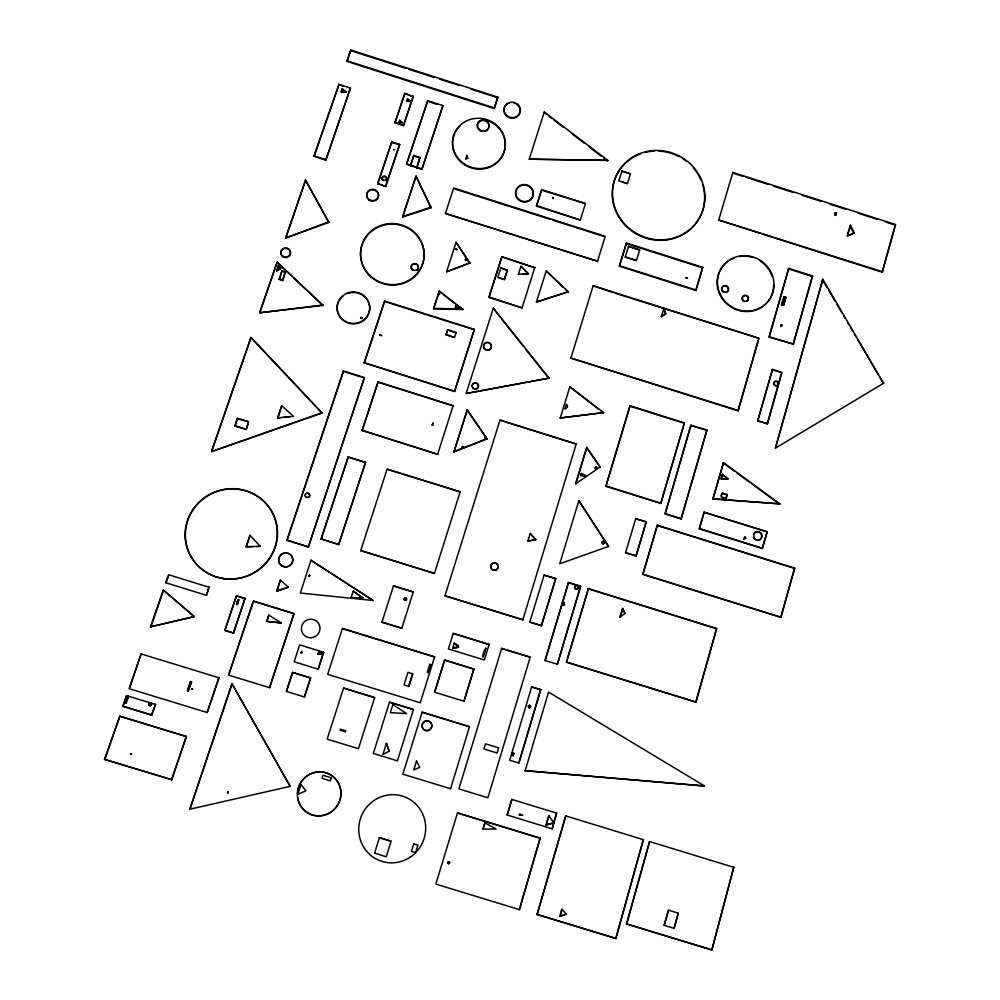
<?xml version="1.0" encoding="UTF-8"?>
<svg xmlns="http://www.w3.org/2000/svg" width="1000" height="1000" viewBox="0 0 1000 1000"><rect width="100%" height="100%" fill="white"/><g stroke="black" fill="none" stroke-linecap="round" stroke-linejoin="round"><path stroke-width="1.5" d="M411.312 101.75L407.525 98.95L407 101.175L411.312 101.75L407.525 98.95M413.212 96.725L404.712 93.35L394.95 122.875L403.488 125.6L413.212 96.725L404.712 93.35M413.787 155.463L410.513 165.825L413.787 155.463L420.012 157.45L416.75 167.812L420.012 157.45M402.587 217.05L416.062 176.075L431.062 207.738L402.587 217.05L416.062 176.075M413.3 592.1L393.5 585.825L381.95 622.15L401.812 628.288L413.3 591.95L393.5 585.825M421.85 169.438L442.938 105.575L427.713 100.712L406.5 163.962L421.85 169.438L442.938 105.575M427.713 100.712L406.512 164.55M412.7 673.863L408.75 686.413L403.988 684.9L407.95 672.337L412.7 673.863L408.75 686.413M433.6 308.8L439.275 291.012L462.887 309.538L433.6 308.8L439.275 291.012M602.15 542.388L603.362 543.638M530.475 707.038L530.363 705.925M445.412 213.475L597.562 261.25L445.412 213.475L453.625 188.025L605.237 236.287L597.375 261.737M432.312 425.112L432.85 423.15L433.225 424.525L432.312 425.112L432.85 423.15M447.7 862.712L447.863 863.363M433.225 424.525L432.325 424.787M404.137 599.513L404.4 600.087M446.587 271.762L469.875 262.938L456.075 242.262L446.587 271.762L469.875 262.938M309.288 576.375L309.587 575.275M456.037 332.388L454.475 337.488L446.05 334.825L447.612 329.725L455.988 332.8L447.612 329.725M456.075 242.262L469.812 263.438M456.925 249.838L455.788 249.188M465.7 159.375L466.863 155.412L467.587 158.438L466.863 155.412M362.1 430.387L437.65 454.312L362.1 430.387L378.088 381.875L453.162 405.788M455.262 307.962L461.125 308.825L455.262 307.962L456 305.375L461.175 308.375M456 305.375L461.125 308.825M454.475 337.488L446.087 334.412M454.538 391.512L474.35 329.35L384.675 301.062L364.175 362.762L454.538 391.512L474.35 329.35M494.237 108.562L497.85 97.125L350.788 50L347.05 60.763L347.113 61.463L494.237 108.562L497.85 97.125M434.45 573.425L360.737 550.575L434.45 573.425L460.15 491.825L387.125 469.05L360.737 550.575M597.225 468.038L595.5 468.925M453.938 451.912L467.25 409.85L487.088 438.913L453.938 451.912L467.25 409.85M449.738 862.825L449.113 861.75L447.875 862.163M466.175 393.5L549.087 378.113L493.325 308.087L466.175 393.5L549.087 378.113M391.075 841.213L379.4 837.663L391.075 841.213L386.25 856.787L374.575 853.088M534.85 267.238L522.075 307.887L488.925 297.4L501.85 256.775L534.725 267.725L501.85 256.775M462.15 447.5L464.162 447.8L462.15 447.5L462.438 446.45L464.225 447.5M462.438 446.45L464.162 447.8M507.287 270.413L500.812 267.838L507.287 270.413L504.363 279.613L499.087 277.95M493.325 308.087L499.963 316.975M460.15 491.825L388.638 469.8M504.363 279.613L507.388 269.925M529.225 159.188L607.812 160.387L529.225 159.188L544.263 112L607.812 160.387M544.263 112L546.562 114.488M518.275 274.725L520.925 266.212L528.5 273.675L522.6 274.475M520.925 266.212L528.375 274.15M536.462 206.125L541.663 189.6L585.45 203.562L580.3 220.075L536.462 206.125L541.663 189.6M603.737 543.7L604.288 542.175L602.925 541.425M604.45 542.987L603.913 541.35L602.2 541.862M530.65 706.912L529.725 707.725M444.963 595.8L522.925 619.8L444.963 595.8L499.988 420.112L576.2 444.025L522.8 619.913M522.075 307.887L489.012 296.95M404.15 599.038L404.663 598.138M711.838 950L733.763 867.288L711.838 950L626.462 923.9L649.575 841.538L734.125 867.438M780.85 617.4L794.638 568.138L780.85 617.4L642.837 574.425L657.325 525.212L794.638 568.138M732.85 172.425L718.713 220.037L882.2 272.238L895.5 224.537L732.85 172.425L732.525 173L742.862 176.312M882.2 272.238L895.5 224.537M664.175 925.275L668.375 910.075L678.25 913.2L674.062 928.413L664.175 925.275L668.662 910.275M847.575 234.725L850.525 225.175L854.237 232.925L848.475 235.662M847.15 236.225L850.525 225.175M762.25 548.488L767.225 531.675L704.025 512.212L699.287 528.8L762.25 548.488L767.225 531.675M793.413 344.125L812.513 275.95L788.713 268.363L769.025 336.912L793.413 344.125L769.025 336.912M695.725 702.15L716.625 628.513L696.038 702.125L566.45 662.188L588.387 588.65L716.625 628.513M744.825 536.613L743.763 539.35L745.987 538.15L744.475 536.825M883.975 383L775.45 448.113L822.812 279.225L883.475 383.363L879.562 376.712M822.812 279.225L775.45 448.113M757.65 421.062L772.487 369.375L781.963 372.375L767.55 423.738L757.65 421.062L772.487 369.375M615.825 938.525L643.363 839.638L615.825 938.525L537.038 914.438L565.737 815.888L643.612 839.75M626.7 924.125L649.575 841.538M767.175 424.062L781.162 374.212M793.012 344.525L812.513 275.95M227.9 792.738L228.212 791.862L227.85 792.75M721.438 495.9L722.5 493.088L726.963 494.487C728.375 501.488 717.288 498.013 722.5 493.088M769.4 336.5L788.713 268.363M725.537 498.575L726.963 494.487M781.513 305.025L784.15 296.637L785.925 297.2L783.675 305.15L781.513 305.025L784.15 296.637M783.288 305.587L785.925 297.2M780.713 326.438L781.5 324.575L782.125 325.387L780.713 326.438L782.125 325.387M781.1 326.012L781.5 324.575M699.287 528.8L704.338 511.987M712.9 499.012L723.5 462.638L779.925 503.875L712.9 499.012L723.5 462.638M738.088 410.838L758.975 338.312L593.15 285.725L570.887 358.1L738.088 410.838L758.188 340.225M721.062 478.825L722.588 474.312L727.987 478.825L721.062 478.825L722.588 474.312M499.988 420.112L576.2 444.025M559.963 915.95L561.9 909.237L566.362 914.163L560.125 916.162L566.362 914.163M560.125 916.162L561.9 909.237M681.112 518.925L706.925 429.988L690.8 425.325L665.125 513.925L681.112 518.925L706.925 429.988M660.763 503.462L684.375 422.887L630.013 405.775L605.9 486.287L660.763 503.462L684.375 422.887M642.837 574.425L657.325 525.212M665.125 513.925L691.1 425M552.163 828.825L556.575 813.088L552.163 828.825L507.188 815.025L511.838 799.4L556.737 813.175M635.775 518.475L625.55 552.75L636.062 556.025L646.25 521.75L635.525 518.7L646 521.975M636.062 556.025L646.25 521.75M620.013 617.075L622.725 608.438L624.95 613.475L620.013 617.075L622.725 608.438M537.175 914.638L565.737 815.888M429.775 664.375L430.763 664.762L429.775 664.375L427.287 672.337L428.3 672.65L430.788 664.7M536.45 302.013L568.362 291.75L546.213 270.837L536.45 302.013L568.362 291.75M695.812 290.487L702.775 267.325L626.462 243.038L619.35 266.2L695.812 290.487L702.775 267.325M540.163 838.138L519.375 909.613L540.163 838.138L457.488 812.9L435.85 884.087L519.375 909.613M548.713 815.638L553.913 822.825L546.15 825L548.325 816.963M546.15 825L548.862 815.725M546.213 270.837L562.663 286.988M686 277.925L687.487 278.113L686.287 277.462M605.9 486.287L630.013 405.775M525.163 770.725L548.562 692.075L704.513 785.987L525.037 770.675L704.513 785.987M580.588 586.225L557.4 664.2L580.588 586.225L568.525 582.475L545.062 660.512L557.4 664.2M661.35 316.588L663.875 308.55L665.775 313.712L661.35 316.588L665.775 313.712M519.388 815.088L519.763 813.825L522.675 815.4L519.263 815L521.45 815.2M566.45 662.188L588.387 588.65M531.675 686.862L509.7 760.212L518.862 763.025L540.763 689.663L531.55 686.912L540.763 689.663M511.637 755.25C514.175 749.7 509.712 756.2 513.125 755.713L513.862 753.275L512.362 752.825M568.525 582.475L545.062 660.512M564.475 604.6L562.712 605.588L563.8 602.35L564.475 604.6L563.8 602.35M540.612 689.712L518.862 763.025M600.075 467.05L575.688 483.8L586.788 447.337L600.075 467.05L586.6 447.638M586.788 447.337L575.688 483.8M581.425 473.4L580.65 475.637L581.425 473.4L586.138 475.875L581.975 475.763M501.675 648.375L458.875 788.888L487.9 797.763L530.2 657.188L501.575 648.462L530.2 657.188M608.538 546.438L559.75 563.775L578.825 500.688L608.538 546.438L578.825 500.688M544.163 574.913L529.8 622.112L541.413 625.712L555.712 578.5L544.012 575.075L555.562 578.663M541.413 625.712L555.712 578.5M483 829.013L484.85 822.85L496.125 829.013L483.075 829.125L484.85 822.85M628.538 246.412L625.25 256.988L636.413 260.538L639.688 249.963L628.538 246.412L639.688 249.963M527.875 541.05L530.262 533.438L535.788 539.675L527.875 541.05L535.788 539.675M619.35 266.2L626.462 243.038M473.888 669.05L464 701.225L473.888 669.05L444.65 660.025L434.625 692.237L464 701.225M623.138 182.237L627.425 183.612L630.462 173.863L621.9 171.125L630.462 173.863M485.913 648.162C481.413 665.562 481.863 653.288 485.838 648.25M489.137 644.5L484.338 659.987L448.425 648.913L453.263 633.413L489.137 644.5L453.263 633.413M560.262 417.975L569.85 386.825L603.65 412.612L560.262 417.975L603.65 412.612M564.963 408.938L566.388 404.462C570.462 407.4 561.112 410.763 567.513 406.825M450.562 788.775L469.513 726.737L422.137 712.188L402.825 774.175L450.513 788.7M413.725 843.825L411.438 851.363L415.625 852.638L417.9 845.088L413.725 843.95M621.9 171.125L618.85 180.863L627.425 183.612M416.5 760.987L413.75 769.887L419.738 767.362L416.5 761.025M452.713 647.925L454.225 643.138C468.488 649.95 441.637 648.037 458.413 647.075M434.588 656.925L420.262 702.788L327.663 674.338L342.413 628.5L434.588 656.925L342.413 628.5M374.538 853.225L379.4 837.663M434.65 692.2L444.65 660.025M413.462 709.525L397.413 760.825L373.325 753.45L389.525 702.175L413.462 709.525L389.55 702.2M386.425 743.438L382.925 754.5L389.15 751.2L386.425 743.438L389.15 751.2M374.675 697.613L358.438 748.7L327.15 739.125L343.587 688.062L374.712 697.65L343.663 688.112M345.225 731.762L345.55 730.763L345.225 731.762L339.975 730.175L340.375 729.175L345.55 730.763M331.35 777.812L330.3 780.863L321.925 778.312L322.987 775.263L331.262 777.862M437.65 454.312L453.2 405.438M488.925 297.4L501.75 257.262M500.812 267.838L497.775 277.525L504.45 279.137M446.05 334.825L447.562 330.15M297.725 794.375L301.012 784.5L305.85 790.863L297.85 794.3M455.838 248.675L456.975 249.338M351.075 597.987L353.225 591.013L363 598.112L351.075 597.987L362.95 597.962M318 654.262L319.1 650.913L318 654.262L322.15 654.013L318.113 654.35M310.512 677.9L304.425 696.963L310.625 677.962L292.587 672.4L286.337 691.413L304.425 696.963M318.188 669.175L323.587 652.225L318.188 669.175L294.125 661.75L299.675 644.862L323.688 652.3M286.475 691.462L292.587 672.4M301.137 653.2C303.288 651.988 299.35 654.2 301.688 651.525M338.688 544.6L365.525 462.312L348.2 456.9L321.087 538.962L338.688 544.6L365.525 462.312M310.988 560.288L300.325 593.025L373.188 600.525L310.988 560.288L373.188 600.525M293.913 613.55L269.575 687.688L294.037 613.675L253.463 601.075L228.588 675.125L269.575 687.688M321.188 539.175L348.2 456.9M362.15 430.712L378.088 381.875M364.225 363.15L384.675 301.062M308.375 547L364.375 377.562L343.488 371.012L286.925 540.188L308.375 547L364.375 377.562M379.812 335.55L380 334.475L381.613 335.788M585.45 203.562L541.525 190.162M360.65 318.15L360.788 317.162L362.175 318.3M287.062 540.4L343.488 371.012M266.725 621.3L268.8 615.1L281.2 622.925L266.887 621.425L281.2 622.925M276.788 590.925L280.425 580.013L288.3 587.163L276.925 591.087L288.3 587.163M266.887 621.425L268.8 615.1M276.925 591.087L280.425 580.013M580.3 220.075L536.6 205.575M253.463 601.075L228.588 675.125M290.163 786.35L189.875 809.212L231.95 683.713L290.163 786.35L231.95 683.713M232.15 683.763L189.875 809.212M171.737 779.7L186.363 736.488L119.825 716.188L104.5 759.388L171.737 779.7L104.5 759.388M394.95 122.875L404.725 94.012M224.775 630.325L236.438 595.825L245 598.462L233.562 633.075L224.775 630.325L233.562 633.075M224.975 630.438L236.438 595.825M377.725 183.425L391.788 141.825L399.675 144.338L385.688 186.513L377.725 183.425L385.688 186.513M377.762 184L391.788 141.825M236.562 604.388L237.963 599.562L238.925 599.938M399.787 120.213L399.15 122.737L399.787 120.213L402.238 122.837M236.962 603.212L237.75 600.875M237.338 604.625L238.725 599.8M407 101.175L407.525 99.612M237.738 603.45L238.525 601.112M403.488 125.6L413.225 96.075M233.375 632.975L245 598.462M207.2 712.525L218.912 677.763L141.113 653.925L129.05 688.675L207.2 712.525L218.912 677.763M385.662 185.95L399.675 144.338M188.487 690.875L187.463 690.6L190.525 681.587L191.55 681.875L188.238 690.837L191.55 681.875M190.763 681.637L187.463 690.6M252.537 546.663L246.125 546.712L249.988 535.312L260.338 546.362L257.225 546.475M246.3 546.912L249.988 535.312M171.475 779.762L186.363 736.488M206.45 595.337L208.975 587.163L206.45 595.337L165.825 582.75L168.612 574.712L209.188 587.312M277.65 417.8L281.762 405.725L293.512 416.312L277.65 417.8L280.65 417.8M277.8 418.137L281.762 405.725M246.175 429.5L248.538 421.775L237.375 418.288L235.012 426.012L246.175 429.5L248.287 423.338M151.588 715.062L155.538 704.425L151.588 715.062L122.925 706.312L126.625 695.65L122.925 706.312M280.387 279.85L282.65 280.562L285.338 271.913L281.938 270.837L279.25 279.488L281.938 270.837M282.65 280.562L285.338 271.913M325.788 160.287L350.462 88.038L338.862 84.325L313.988 155.975L325.788 160.287L350.462 88.038M235.012 426.012L237.375 418.288M150.525 626.825L163.287 590.05L194.325 616.6L150.525 626.825L194.325 616.6M211.462 451.275L251 337.413L322.075 413.05L211.688 451.575L321.975 412.713M259.713 312.325L277.162 262.075L323 305.438L259.875 312.762L322.912 304.988M285.712 237.438L305.613 180.1L328.812 222.362L285.837 237.963L328.725 221.825M104.85 759.35L119.325 717.625M129.863 687.275L141.113 653.925M150.812 626.95L163.562 590.2M168.412 576.225L165.825 582.75M211.688 451.575L251 337.413M259.875 312.762L277.162 262.075M285.837 237.963L305.613 180.1M314.088 156.575L338.438 86.463M347.113 61.463L350.788 50M125.775 703.2L128.425 696.513L126.1 703.238L124.25 702.738L126.1 703.238M276.725 271.275L278.837 264.288L280.613 268.738L278.025 270.425M277.175 269.975L278.837 264.288M341.312 91.5L342.3 88.675L346.225 92.3L341.388 92.163L341.312 91.5L346.15 91.638M341.388 92.163L342.3 88.675M604.538 542.788L603.275 543.837M528.538 705.925L528.888 707.562M593.15 285.725L612.188 292.288M570.887 358.1L738.438 410.513M625.25 256.988L636.413 260.538M528.312 706.15L528.35 706.663M569.85 386.825L598.625 409.263M566.388 404.462L567.35 407.163M454.225 643.138L458.363 647.163M663.875 308.55L665.512 314.15M718.713 220.037L882.675 271.775M530.262 533.438L535.65 539.875M309.425 575.262L308.788 575.763M309.2 575.325L308.863 575.975M466.9 260.413C468.025 258.4 464.3 258.075 465.588 260.525M528.413 705.95L529.425 705.387M227.862 792.65L227.638 791.95M448 862L449.775 862.675M758.975 338.312L615.15 293.225M404.475 598.438L405.138 597.938M404.975 600.337L406.5 599.775L406.388 598.475M405.688 600.487L406.55 598.825M834.488 213.412C836.775 211.737 837.087 216.737 834.562 215.012M529.8 622.112L541.55 625.6M553.312 198.012L552.8 197.288L553.2 198.475M625.55 552.75L636.3 555.837M528.638 705.688L529.65 705.387M439.538 294.475C439.387 291.938 439.05 294.125 438.975 294.488M276.575 270.788L280.475 268.25M624.95 613.475L622.487 608.575M465.75 158.787L467.638 157.838M530.075 707.613L529.487 707.775M603.013 541.25L601.95 542.475L602.325 543.488M847.6 235.712L854.237 232.925M453.988 451.625L487.163 438.612M402.575 216.513L431.087 207.188M546 824.887L553.913 822.825M603.713 543.6L602.513 543.638M405.025 598.112L405.5 597.938M448.8 863.763L447.725 862.913M283.512 417.475L289.225 416.812M518.387 274.237L528.5 273.675M469.513 726.737L422.125 712.212M246.125 546.712L260.338 546.362M552.925 197.75L552.7 198.487M433.625 308.35L462.938 309.088M399.137 122.112L402.238 122.212M721.388 478.562L727.987 478.825M713.213 498.775L779.925 503.875M580.837 475.363L586.138 475.875M360.6 317.712L362.125 317.863M191.525 689.1L192.725 689.237M686.137 277.95L687.487 278.113M379.775 335.125L381.575 335.363M406.987 100.525L411.312 101.1M448.55 863.888L447.825 863.213M227.738 792.738L227.625 792.7M529.525 705.413L530.65 706.237M513.862 753.275L513.125 755.713M626.462 923.9L711.5 949.75M537.038 914.438L615.6 938.288M190.525 681.587L191.3 681.825M126.625 695.65L155.538 704.425M128.425 696.513L126.587 696.012L128.112 696.475M123.25 706.338L151.875 715.075M457.537 813L540.312 838.263M119.5 716.175L186.112 736.5M292.712 672.463L310.625 677.962M286.925 540.188L308.263 546.8M566.613 662.113L696.038 702.125M236.637 595.975L245.188 598.612M253.637 601.213L294.037 613.675M444.613 660.1L473.812 669.112M236.375 604.25L237.15 604.487M643.088 574.25L781.25 617.288M568.35 582.638L580.4 586.388M588.2 588.812L716.3 628.612M321.087 538.962L338.6 544.4M722.163 493.338L726.625 494.738M721.4 496.925L725.875 498.338M704.025 512.212L765.387 531.425M606.112 486.025L661.025 503.225M665.4 513.7L681.4 518.7M699.6 528.587L762.625 548.3M657.062 525.438L794.225 568.3M237.562 418.625L248.538 421.775M348.263 457.2L365.575 462.6M234.825 425.688L245.987 429.175M384.7 301.512L474.288 329.775M758.012 420.737L767.55 423.738M282.075 271.325L285.475 272.4M279.113 279.012L282.512 280.087M629.788 406.112L684.087 423.212M692.237 425.775L706.612 430.3M364.175 362.762L454.575 391.15M345.05 371.863L364.412 377.95M378.125 382.238L451.688 405.325M772.113 369.75L780.225 372.312M391.8 142.438L399.688 144.95M788.312 268.837L812.087 276.413M413.775 156.062L420.012 158.038M406.5 163.962L421.863 168.85M455.062 189.062L550.1 219.312M553.062 220.25L603.55 236.325M627.712 244.013L702.475 267.8M783.763 297.087L785.537 297.65M781.9 304.587L783.675 305.15M313.988 155.975L325.7 159.688M619.562 265.712L696.1 290.025M350.85 50.7L405.75 68.3M408.725 69.25L433.95 77.325M439.888 79.237L459.175 85.412M471.05 89.213L497.762 97.775M745.825 177.25L767.975 184.35M773.888 186.25L793.088 192.4M801.95 195.238L821.15 201.388M830.013 204.225L846.263 209.438M858.075 213.225L877.275 219.375M886.137 222.213L893.525 224.587M347.05 60.763L494.325 107.925M429.075 101.8L437.375 104.45M343.288 86.388L338.862 84.325M394.938 122.25L403.475 124.975M529.738 705.462L530.425 705.8M528.95 707.688L528.5 707.35M581.25 473.663L585.95 476.15M191.65 688.737L192.488 689.2M309.625 575.163L309.95 575.513M678.25 913.2L674.062 928.413M511.838 799.4L507.188 815.025M353.288 591.175L363 598.112M406.037 598.125L406.512 598.837M723.162 462.925L734.438 471.163M736.938 472.987L749.475 482.137M751.975 483.975L779.538 504.113M549 116.35L551.45 118.212M553.888 120.062L563.663 127.5M572.2 134.012L584.412 143.312M589.3 147.025L601.512 156.325M603.95 158.188L607.612 160.975M601.038 411.1L603.45 412.95M439.25 291.475L441.613 293.275M443.975 295.087L454.613 303.212M456.975 305.012L462.887 309.538M342.362 89.338L346.225 92.3M399.787 120.85L401.425 122.175M722.262 474.588L727.663 479.1M163.287 590.05L194.088 616.475M404.475 600.037L404.15 599.5M277.3 262.562L291.788 276.163M294.025 278.25L323 305.438M565.988 290.125L568.2 292.213M319.1 650.913L322.15 654.013M251.175 337.837L322.075 413.05M501.875 319.387L523.013 345.925M525.887 349.538L548.938 378.488M781.112 324.988L781.737 325.812M467.2 410.188L487.088 438.913M822.387 279.7L827.087 287.663M828.65 290.325L834.925 300.963M836.488 303.612L841.975 312.925M843.538 315.575L845.1 318.238M847.45 322.225L849.025 324.888M850.588 327.537L852.938 331.525M854.5 334.188L856.062 336.838M857.638 339.5L878 374.05M305.725 180.688L328.812 222.362M416.062 176.65L431.062 207.738M850.075 225.7L853.787 233.425M278.975 264.788L280.613 268.738M595.112 468.462C594.388 466.3 598.45 466.538 596.888 468.6C593.888 469.6 596.15 465.225 597.038 468.125M301.562 651.438L302.038 652.688M381.95 622.15L401.812 628.288M774.525 385.438A2.312 2.2 39.9 0 1 774.688 381.75A2.312 2.2 39.9 0 1 778.112 383.387A2.312 2.2 39.9 0 1 775.487 385.9M513.75 102.938A8.225 7.75 16.2 0 1 518.987 114.887A8.225 7.75 16.2 0 1 505.525 114.975A8.225 7.75 16.2 0 1 509.8 102.95M753.5 534.412A4.312 4.162 50.9 0 1 760.05 532.788A4.312 4.162 50.9 0 1 759.862 539.612A4.312 4.162 50.9 0 1 753.425 537.2M347.587 293.488A16.312 15.7 3.3 0 1 369.738 309.05A16.312 15.7 3.3 0 1 346.025 322.113A16.312 15.7 3.3 0 1 343.225 295.887M773.625 284.875A28.675 27.262 33.4 0 1 749.388 311.438A28.675 27.262 33.4 0 1 718.175 290.15A28.675 27.262 33.4 0 1 734.163 257.962M739.65 256.512A28.675 27.262 33.4 0 1 752.962 257.562M760.138 260.95A28.675 27.262 33.4 0 1 772.275 276.65M724.338 292.538A3.425 3.262 32.5 0 1 722.075 287.475A3.425 3.262 32.5 0 1 727.613 287.387A3.425 3.262 32.5 0 1 725.975 292.512M742.138 299.525A3.15 3 34 0 1 743.962 295.863A3.15 3 34 0 1 747.9 297.562A3.15 3 34 0 1 746.625 301.462M744 301.537A3.15 3 34 0 1 742.575 300.387M574.513 586.888A1.9 1.875 52.2 0 1 577.413 585.925A1.9 1.875 52.2 0 1 577.413 589A1.9 1.875 52.2 0 1 574.513 587.962M382.2 179.488A2.237 2.125 8.3 0 1 383.338 176.8A2.237 2.125 8.3 0 1 386.25 177.725A2.237 2.125 8.3 0 1 385.525 180.55M383.05 180.5A2.237 2.125 8.3 0 1 382.55 180.062M702.537 184.237A46.638 44.188 25.7 0 1 673.587 238.487A46.638 44.188 25.7 0 1 615.312 209.887A46.638 44.188 25.7 0 1 640.588 153.837M645.037 152.463A46.638 44.188 25.7 0 1 654.137 151.113M658.65 151.1A46.638 44.188 25.7 0 1 679.1 156.65M682.938 158.887A46.638 44.188 25.7 0 1 686.637 161.525M693.375 167.95A46.638 44.188 25.7 0 1 700.9 179.875M306.588 497.5A2.25 2.2 -13.6 0 1 305.725 494.125A2.25 2.2 -13.6 0 1 309.288 494.15A2.25 2.2 -13.6 0 1 308.275 497.512M297.5 793.525A22.163 21.575 -56.5 0 1 329.6 774.25A22.163 21.575 -56.5 0 1 331.825 811.45A22.163 21.575 -56.5 0 1 297.75 797.862M413.125 270.487A3.613 3.462 9.2 0 1 412.038 265.2A3.613 3.462 9.2 0 1 417.625 265.287A3.613 3.462 9.2 0 1 416.488 270.538M481.962 119.15A26.45 25.025 14.4 0 1 503.75 152.975A26.45 25.025 14.4 0 1 464.888 164.95A26.45 25.025 14.4 0 1 460.125 125.887M481.962 131.512A5.938 5.6 14.6 0 1 478.212 122.888A5.938 5.6 14.6 0 1 487.938 122.812A5.938 5.6 14.6 0 1 484.825 131.5M130.412 754L131.55 753.962L130.412 754M834.613 213.538C836.7 217.662 837.55 210.162 834.613 213.538M484.725 437.75L485.475 437.837L484.725 437.75M465.4 259.337C465.838 261.725 468.263 258.438 465.525 259.425M393.65 149.55L394.363 149.688L393.663 149.488M498.65 747.85L497.1 753L483.875 748.95L485.525 743.825L498.65 747.85M392.825 704.575L390.325 712.613L406.662 713.625L392.85 704.613M150.375 705.6A1.388 1.338 -39.2 0 0 151.275 703.388A1.388 1.338 -39.2 0 0 148.925 703.787A1.388 1.338 -39.2 0 0 150.375 705.6M150.087 705.562A1.388 1.338 -39.2 0 0 150.988 703.35A1.388 1.338 -39.2 0 0 148.637 703.763A1.388 1.338 -39.2 0 0 150.087 705.562M774.112 383.925A2.312 2.212 39.9 0 0 777.938 384.938A2.312 2.212 39.9 0 0 776.775 381.175A2.312 2.212 39.9 0 0 774.112 383.925M506.2 115A8.238 7.763 16.2 0 0 520.025 112.362A8.238 7.763 16.2 0 0 510.325 102.212A8.238 7.763 16.2 0 0 506.2 115M517.925 199.213A8.888 8.462 17.4 0 0 532.863 196.275A8.888 8.462 17.4 0 0 522.362 185.25A8.888 8.462 17.4 0 0 517.925 199.213M518.038 198.663A8.9 8.475 17.4 0 0 532.987 195.712A8.9 8.475 17.4 0 0 522.487 184.688A8.9 8.475 17.4 0 0 518.038 198.663M284.637 566.925A7.138 6.975 -23.5 0 0 292.413 557.4A7.138 6.975 -23.5 0 0 280.262 555.662A7.138 6.975 -23.5 0 0 284.637 566.925M284.5 566.75A7.138 6.987 -23.5 0 0 292.288 557.212A7.138 6.987 -23.5 0 0 280.113 555.475A7.138 6.987 -23.5 0 0 284.5 566.75M283.137 256.887A4.838 4.625 0.4 0 0 290.562 253.175A4.838 4.625 0.4 0 0 283.475 248.9A4.838 4.625 0.4 0 0 283.137 256.887M283 256.388A4.85 4.625 0.4 0 0 290.438 252.662A4.85 4.625 0.4 0 0 283.337 248.388A4.85 4.625 0.4 0 0 283 256.388M753.612 536.112A4.312 4.162 50.9 0 0 760.275 539.388A4.312 4.162 50.9 0 0 759.575 532.038A4.312 4.162 50.9 0 0 753.612 536.112M311.15 637.725A9.387 9.213 -34.4 0 0 318.538 623.312A9.387 9.213 -34.4 0 0 302.387 624.388A9.387 9.213 -34.4 0 0 311.15 637.725M343.5 320.175A16.325 15.713 3.3 0 0 369.588 309.788A16.325 15.713 3.3 0 0 347.1 293.188A16.325 15.713 3.3 0 0 343.5 320.175M719.688 293.05A28.7 27.287 33.4 0 0 768.312 301.087A28.7 27.287 33.4 0 0 749.15 256.075A28.7 27.287 33.4 0 0 719.688 293.05M722.312 290.3A3.425 3.262 32.5 0 0 728.162 290.712A3.425 3.262 32.5 0 0 725.387 285.55A3.425 3.262 32.5 0 0 722.312 290.3M742.588 299.35A3.15 3 34 0 0 747.925 300.25A3.15 3 34 0 0 745.837 295.287A3.15 3 34 0 0 742.588 299.35M368.988 199.975A5.987 5.688 7.3 0 0 378.55 196.275A5.987 5.688 7.3 0 0 370.3 190.2A5.987 5.688 7.3 0 0 368.988 199.975M368.95 199.412A6 5.7 7.3 0 0 378.512 195.712A6 5.7 7.3 0 0 370.25 189.625A6 5.7 7.3 0 0 368.95 199.412M574.625 587.413A1.9 1.875 52.1 0 0 577.562 588.862A1.9 1.875 52.1 0 0 577.312 585.6A1.9 1.875 52.1 0 0 574.625 587.413M382.75 179.713A2.25 2.138 8.3 0 0 386.45 178.663A2.25 2.138 8.3 0 0 383.587 176.125A2.25 2.138 8.3 0 0 382.75 179.713M409.875 857.35A34.225 33.325 -66.5 0 0 408 798.388A34.225 33.325 -66.5 0 0 358.75 830.512A34.225 33.325 -66.5 0 0 409.875 857.35M620.25 218.388A46.688 44.225 25.7 0 0 700.163 216.612A46.688 44.225 25.7 0 0 655.688 150.463A46.688 44.225 25.7 0 0 620.25 218.388M429.538 729.9A4.938 4.875 -65.9 0 0 429.237 721.363A4.938 4.875 -65.9 0 0 422.062 725.975A4.938 4.875 -65.9 0 0 429.538 729.9A4.95 4.875 -65.9 0 0 429.263 721.363A4.95 4.875 -65.9 0 0 422.075 725.975A4.95 4.875 -65.9 0 0 429.562 729.9M306.562 497.287A2.25 2.2 -13.6 0 0 309.575 494.837A2.25 2.2 -13.6 0 0 305.938 493.525A2.25 2.2 -13.6 0 0 306.562 497.287M491.225 568.675A3.75 3.725 27.3 0 0 497.7 568.425A3.75 3.725 27.3 0 0 494.225 562.962A3.75 3.725 27.3 0 0 491.225 568.675M491.312 568.5A3.75 3.725 27.3 0 0 497.8 568.25A3.75 3.725 27.3 0 0 494.312 562.775A3.75 3.725 27.3 0 0 491.312 568.5M326.7 814.35A22.188 21.6 -56.5 0 0 333.038 776.612A22.188 21.6 -56.5 0 0 297.663 790.75A22.188 21.6 -56.5 0 0 326.7 814.35M484.513 349.1A3.987 3.862 15.5 0 0 491.225 347.7A3.987 3.862 15.5 0 0 486.538 342.725A3.987 3.862 15.5 0 0 484.513 349.1M484.6 348.7A3.987 3.862 15.5 0 0 491.312 347.3A3.987 3.862 15.5 0 0 486.625 342.312A3.987 3.862 15.5 0 0 484.6 348.7M472.987 388.2A3.15 3.075 14.2 0 0 478.3 387.075A3.15 3.075 14.2 0 0 474.588 383.125A3.15 3.075 14.2 0 0 472.987 388.2M473.05 387.837A3.162 3.075 14.2 0 0 478.375 386.712A3.162 3.075 14.2 0 0 474.663 382.762A3.162 3.075 14.2 0 0 473.05 387.837M370.95 276.887A31.8 30.463 7.7 0 0 423.4 261.413A31.8 30.463 7.7 0 0 382.688 225.425A31.8 30.463 7.7 0 0 370.95 276.887M370.913 276.413A31.837 30.5 7.7 0 0 423.413 260.925A31.837 30.5 7.7 0 0 382.65 224.887A31.837 30.5 7.7 0 0 370.913 276.413M412.4 269.488A3.613 3.475 9.2 0 0 418.363 267.738A3.613 3.475 9.2 0 0 413.738 263.625A3.613 3.475 9.2 0 0 412.4 269.488M459.65 160.062A26.475 25.05 14.4 0 0 504.188 151.387A26.475 25.05 14.4 0 0 473 118.763A26.475 25.05 14.4 0 0 459.65 160.062M478.938 129.137A5.938 5.6 14.6 0 0 488.925 127.225A5.938 5.6 14.6 0 0 481.95 119.913A5.938 5.6 14.6 0 0 478.938 129.137M223.938 578.7A46.25 44.925 -22.2 0 0 274.5 517.263A46.25 44.925 -22.2 0 0 195.775 506.175A46.25 44.925 -22.2 0 0 223.938 578.7M223.738 578.538A46.3 44.975 -22.2 0 0 274.35 517.038A46.3 44.975 -22.2 0 0 195.538 505.925A46.3 44.975 -22.2 0 0 223.738 578.538"/></g></svg>
